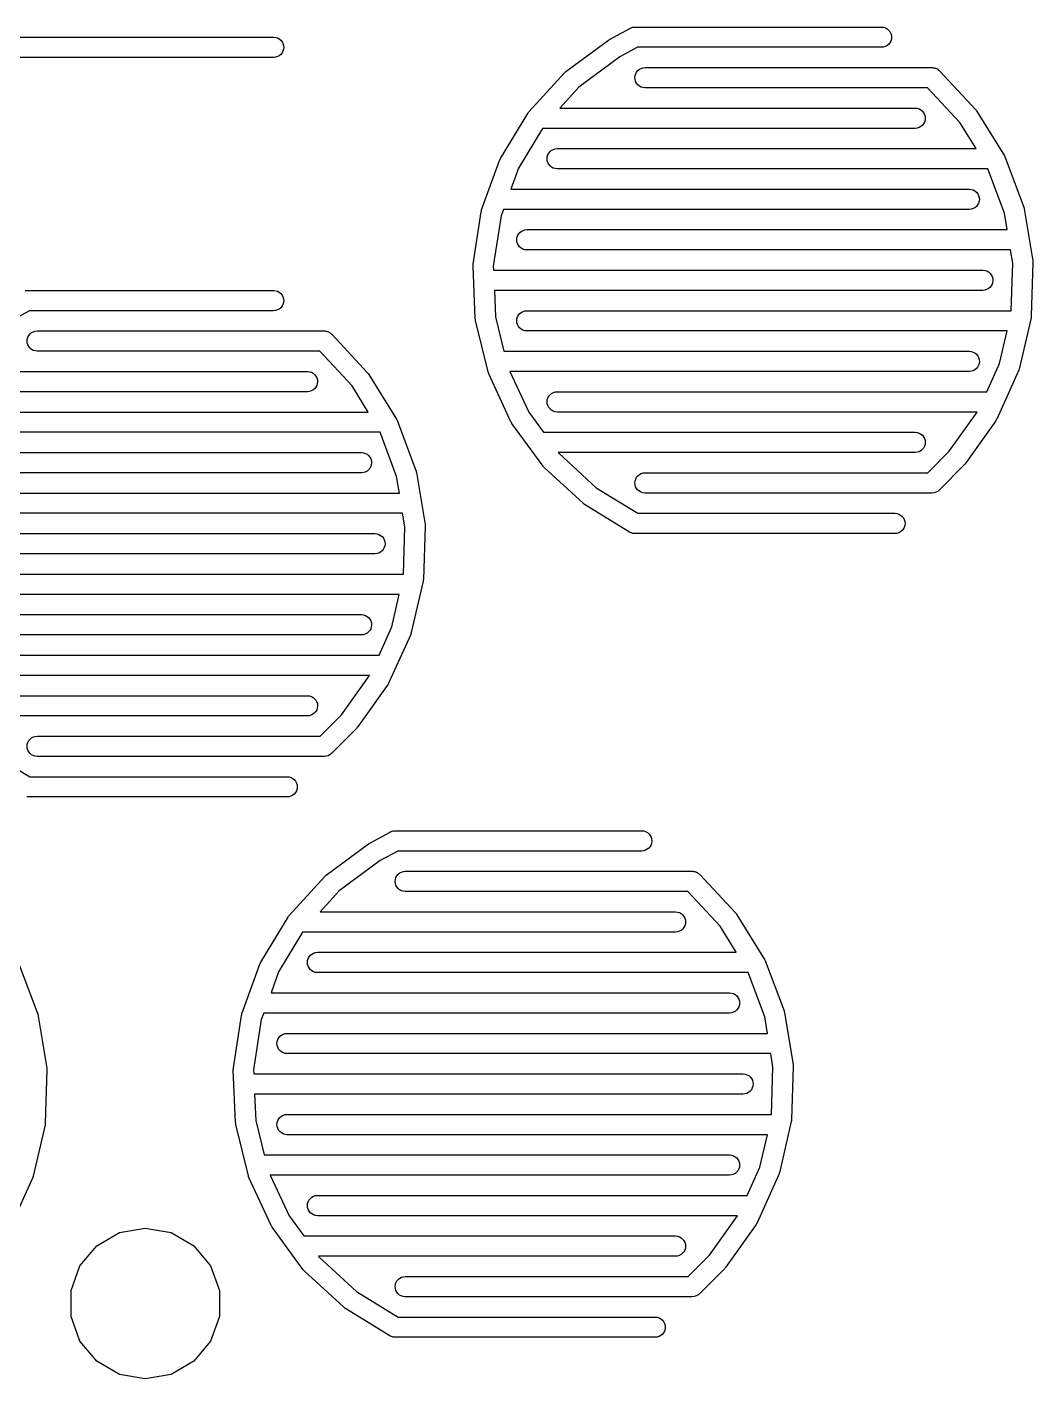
# Model space of a CAD drawing. Extents: x 49 to 129, y -309 to -40.
# Drawn here: x 94.24 to 124.03, y -309.06 to -269.03 of the extents above; entities that cross this region are included whole.
import ezdxf

# ---------------------------------------------------------------- set-up
doc = ezdxf.new("R2010")
doc.units = 0
doc.header["$MEASUREMENT"] = 0
doc.layers.add('BLACK', color=7, linetype='CONTINUOUS')

msp = doc.modelspace()

# ---------------------------------------------------------------- linework, layer by layer
at = {"layer": 'BLACK', "linetype": 'CONTINUOUS'}
for p, q in [((93.9247, -269.33), (101.54, -269.33)), ((101.54, -269.33), (101.544, -269.33)), ((101.544, -269.33), (101.602, -269.337)), ((101.602, -269.337), (101.658, -269.354)), ((101.658, -269.354), (101.709, -269.382)), ((101.709, -269.382), (101.754, -269.42)), ((101.754, -269.42), (101.791, -269.466)), ((110.197, -270.346), (111.453, -269.418)), ((111.453, -269.418), (111.457, -269.415)), ((111.457, -269.415), (111.473, -269.406)), ((111.473, -269.406), (111.489, -269.395)), ((111.489, -269.395), (112.091, -269.069)), ((112.091, -269.069), (112.095, -269.067)), ((112.095, -269.067), (112.11, -269.061)), ((112.11, -269.061), (112.126, -269.053)), ((112.126, -269.053), (112.146, -269.047)), ((112.146, -269.047), (112.149, -269.045)), ((112.149, -269.045), (112.152, -269.045)), ((112.152, -269.045), (112.182, -269.036)), ((112.182, -269.036), (112.24, -269.03)), ((112.24, -269.03), (119.54, -269.03)), ((119.54, -269.03), (119.544, -269.03)), ((119.544, -269.03), (119.602, -269.037)), ((119.602, -269.037), (119.658, -269.054)), ((119.658, -269.054), (119.709, -269.082)), ((119.709, -269.082), (119.754, -269.12)), ((119.754, -269.12), (119.791, -269.166)), ((119.791, -269.166), (119.818, -269.218)), ((119.834, -269.39), (119.817, -269.446)), ((119.818, -269.218), (119.835, -269.274)), ((119.84, -269.332), (119.834, -269.39)), ((119.835, -269.274), (119.84, -269.332)), ((101.789, -269.798), (101.751, -269.843)), ((101.817, -269.746), (101.789, -269.798)), ((101.791, -269.466), (101.818, -269.518)), ((101.834, -269.69), (101.817, -269.746)), ((101.818, -269.518), (101.835, -269.574)), ((101.84, -269.632), (101.834, -269.69)), ((101.835, -269.574), (101.84, -269.632)), ((112.315, -269.63), (111.793, -269.913)), ((119.54, -269.63), (112.315, -269.63)), ((119.598, -269.624), (119.54, -269.63)), ((119.654, -269.607), (119.598, -269.624)), ((119.706, -269.58), (119.654, -269.607)), ((119.751, -269.543), (119.706, -269.58)), ((119.789, -269.498), (119.751, -269.543)), ((119.817, -269.446), (119.789, -269.498)), ((101.54, -269.93), (93.84, -269.93)), ((101.598, -269.924), (101.54, -269.93)), ((101.654, -269.907), (101.598, -269.924)), ((101.706, -269.88), (101.654, -269.907)), ((101.751, -269.843), (101.706, -269.88)), ((111.793, -269.913), (110.577, -270.811)), ((109.102, -271.541), (110.154, -270.386)), ((110.154, -270.386), (110.156, -270.383)), ((110.154, -270.386), (110.154, -270.386)), ((110.154, -270.386), (110.154, -270.386)), ((110.156, -270.383), (110.177, -270.365)), ((110.177, -270.365), (110.197, -270.346)), ((112.24, -270.528), (112.246, -270.47)), ((112.245, -270.586), (112.24, -270.528)), ((112.262, -270.642), (112.245, -270.586)), ((112.246, -270.47), (112.263, -270.414)), ((112.263, -270.414), (112.291, -270.362)), ((112.291, -270.362), (112.329, -270.317)), ((112.329, -270.317), (112.374, -270.28)), ((112.374, -270.28), (112.426, -270.253)), ((112.426, -270.253), (112.482, -270.236)), ((112.482, -270.236), (112.54, -270.23)), ((112.54, -270.23), (121.04, -270.23)), ((121.04, -270.23), (121.044, -270.23)), ((121.044, -270.23), (121.048, -270.23)), ((121.048, -270.23), (121.052, -270.23)), ((121.052, -270.23), (121.077, -270.234)), ((121.077, -270.234), (121.102, -270.237)), ((121.102, -270.237), (121.106, -270.238)), ((121.106, -270.238), (121.11, -270.238)), ((121.11, -270.238), (121.134, -270.247)), ((121.134, -270.247), (121.158, -270.254)), ((121.158, -270.254), (121.162, -270.256)), ((121.162, -270.256), (121.165, -270.257)), ((121.165, -270.257), (121.187, -270.27)), ((121.187, -270.27), (121.209, -270.282)), ((121.209, -270.282), (121.212, -270.285)), ((121.212, -270.285), (121.216, -270.287)), ((121.216, -270.287), (121.235, -270.304)), ((121.235, -270.304), (121.254, -270.32)), ((121.254, -270.32), (121.257, -270.323)), ((121.257, -270.323), (121.26, -270.326)), ((121.26, -270.326), (122.324, -271.469)), ((110.577, -270.811), (110.014, -271.43)), ((112.289, -270.694), (112.262, -270.642)), ((112.326, -270.74), (112.289, -270.694)), ((112.371, -270.778), (112.326, -270.74)), ((112.422, -270.806), (112.371, -270.778)), ((112.478, -270.823), (112.422, -270.806)), ((112.536, -270.83), (112.478, -270.823)), ((112.54, -270.83), (112.536, -270.83)), ((120.909, -270.83), (112.54, -270.83)), ((121.865, -271.857), (120.909, -270.83)), ((110.014, -271.43), (120.54, -271.43)), ((120.54, -271.43), (120.544, -271.43)), ((120.544, -271.43), (120.602, -271.437)), ((108.259, -272.925), (109.067, -271.588)), ((109.067, -271.588), (109.069, -271.584)), ((109.069, -271.584), (109.085, -271.563)), ((109.085, -271.563), (109.102, -271.541)), ((120.602, -271.437), (120.658, -271.454)), ((120.658, -271.454), (120.709, -271.482)), ((120.709, -271.482), (120.754, -271.52)), ((120.754, -271.52), (120.791, -271.566)), ((120.791, -271.566), (120.818, -271.618)), ((120.834, -271.79), (120.817, -271.846)), ((120.818, -271.618), (120.835, -271.674)), ((120.84, -271.732), (120.834, -271.79)), ((120.835, -271.674), (120.84, -271.732)), ((122.324, -271.469), (122.324, -271.469)), ((122.324, -271.469), (122.324, -271.469)), ((122.324, -271.469), (122.327, -271.472)), ((122.327, -271.472), (122.343, -271.494)), ((122.343, -271.494), (122.36, -271.516)), ((122.36, -271.516), (123.182, -272.845)), ((109.5, -272.03), (108.788, -273.21)), ((120.54, -272.03), (109.5, -272.03)), ((120.598, -272.024), (120.54, -272.03)), ((120.654, -272.007), (120.598, -272.024)), ((120.706, -271.98), (120.654, -272.007)), ((120.751, -271.943), (120.706, -271.98)), ((120.789, -271.898), (120.751, -271.943)), ((120.817, -271.846), (120.789, -271.898)), ((122.343, -272.63), (121.865, -271.857)), ((109.882, -272.636), (109.94, -272.63)), ((109.94, -272.63), (122.343, -272.63)), ((107.701, -274.447), (108.234, -272.978)), ((108.234, -272.978), (108.235, -272.974)), ((108.235, -272.974), (108.247, -272.95)), ((108.247, -272.95), (108.259, -272.925)), ((109.64, -272.928), (109.646, -272.87)), ((109.645, -272.986), (109.64, -272.928)), ((109.662, -273.042), (109.645, -272.986)), ((109.646, -272.87), (109.663, -272.814)), ((109.663, -272.814), (109.691, -272.762)), ((109.691, -272.762), (109.729, -272.717)), ((109.729, -272.717), (109.774, -272.68)), ((109.774, -272.68), (109.826, -272.653)), ((109.826, -272.653), (109.882, -272.636)), ((123.182, -272.845), (123.182, -272.845)), ((123.182, -272.845), (123.182, -272.845)), ((123.182, -272.845), (123.184, -272.848)), ((123.184, -272.848), (123.195, -272.873)), ((123.195, -272.873), (123.207, -272.897)), ((123.207, -272.897), (123.756, -274.36)), ((108.788, -273.21), (108.563, -273.83)), ((109.689, -273.094), (109.662, -273.042)), ((109.726, -273.14), (109.689, -273.094)), ((109.771, -273.178), (109.726, -273.14)), ((109.822, -273.206), (109.771, -273.178)), ((109.878, -273.223), (109.822, -273.206)), ((109.936, -273.23), (109.878, -273.223)), ((109.94, -273.23), (109.936, -273.23)), ((122.691, -273.23), (109.94, -273.23)), ((123.184, -274.543), (122.691, -273.23)), ((108.563, -273.83), (122.14, -273.83)), ((122.14, -273.83), (122.144, -273.83)), ((122.144, -273.83), (122.202, -273.837)), ((122.202, -273.837), (122.258, -273.854)), ((122.258, -273.854), (122.309, -273.882)), ((122.309, -273.882), (122.354, -273.92)), ((122.354, -273.92), (122.391, -273.966)), ((122.391, -273.966), (122.418, -274.018)), ((122.434, -274.19), (122.417, -274.246)), ((122.418, -274.018), (122.435, -274.074)), ((122.44, -274.132), (122.434, -274.19)), ((122.435, -274.074), (122.44, -274.132)), ((107.45, -276.048), (107.687, -274.504)), ((107.687, -274.5), (107.695, -274.473)), ((107.687, -274.504), (107.687, -274.5)), ((107.687, -274.504), (107.687, -274.504)), ((107.687, -274.504), (107.687, -274.504)), ((107.695, -274.473), (107.701, -274.447)), ((108.275, -274.624), (108.047, -276.11)), ((108.346, -274.43), (108.275, -274.624)), ((122.14, -274.43), (108.346, -274.43)), ((122.198, -274.424), (122.14, -274.43)), ((122.254, -274.407), (122.198, -274.424)), ((122.306, -274.38), (122.254, -274.407)), ((122.351, -274.343), (122.306, -274.38)), ((122.389, -274.298), (122.351, -274.343)), ((122.417, -274.246), (122.389, -274.298)), ((123.264, -275.03), (123.184, -274.543)), ((123.756, -274.36), (123.756, -274.36)), ((123.756, -274.36), (123.756, -274.36)), ((123.756, -274.36), (123.757, -274.364)), ((123.757, -274.364), (123.764, -274.39)), ((123.764, -274.39), (123.771, -274.417)), ((123.771, -274.417), (124.025, -275.958)), ((108.982, -275.036), (109.04, -275.03)), ((109.04, -275.03), (123.264, -275.03)), ((108.74, -275.328), (108.746, -275.27)), ((108.745, -275.386), (108.74, -275.328)), ((108.762, -275.442), (108.745, -275.386)), ((108.746, -275.27), (108.763, -275.214)), ((108.763, -275.214), (108.791, -275.162)), ((108.791, -275.162), (108.829, -275.117)), ((108.829, -275.117), (108.874, -275.08)), ((108.874, -275.08), (108.926, -275.053)), ((108.926, -275.053), (108.982, -275.036)), ((108.789, -275.494), (108.762, -275.442)), ((108.826, -275.54), (108.789, -275.494)), ((108.871, -275.578), (108.826, -275.54)), ((108.922, -275.606), (108.871, -275.578)), ((108.978, -275.623), (108.922, -275.606)), ((109.036, -275.63), (108.978, -275.623)), ((109.04, -275.63), (109.036, -275.63)), ((123.362, -275.63), (109.04, -275.63)), ((123.428, -276.027), (123.362, -275.63)), ((107.446, -276.102), (107.448, -276.075)), ((107.447, -276.107), (107.446, -276.102)), ((107.514, -277.668), (107.447, -276.107)), ((107.448, -276.075), (107.45, -276.048)), ((108.047, -276.11), (108.052, -276.23)), ((108.052, -276.23), (122.54, -276.23)), ((122.54, -276.23), (122.544, -276.23)), ((122.544, -276.23), (122.602, -276.237)), ((123.382, -277.43), (123.428, -276.027)), ((124.028, -276.017), (123.978, -277.578)), ((124.025, -275.958), (124.025, -275.963)), ((124.025, -275.963), (124.027, -275.99)), ((124.027, -275.99), (124.028, -276.017)), ((122.602, -276.237), (122.658, -276.254)), ((122.658, -276.254), (122.709, -276.282)), ((122.709, -276.282), (122.754, -276.32)), ((122.754, -276.32), (122.791, -276.366)), ((122.791, -276.366), (122.818, -276.418)), ((122.834, -276.59), (122.817, -276.646)), ((122.818, -276.418), (122.835, -276.474)), ((122.84, -276.532), (122.834, -276.59)), ((122.835, -276.474), (122.84, -276.532)), ((94.1817, -276.836), (94.24, -276.83)), ((94.24, -276.83), (101.54, -276.83)), ((101.54, -276.83), (101.544, -276.83)), ((101.544, -276.83), (101.602, -276.837)), ((101.602, -276.837), (101.658, -276.854)), ((101.658, -276.854), (101.709, -276.882)), ((101.709, -276.882), (101.754, -276.92)), ((101.754, -276.92), (101.791, -276.966)), ((101.791, -276.966), (101.818, -277.018)), ((101.818, -277.018), (101.835, -277.074)), ((122.54, -276.83), (108.078, -276.83)), ((108.078, -276.83), (108.112, -277.612)), ((122.598, -276.824), (122.54, -276.83)), ((122.654, -276.807), (122.598, -276.824)), ((122.706, -276.78), (122.654, -276.807)), ((122.751, -276.743), (122.706, -276.78)), ((122.789, -276.698), (122.751, -276.743)), ((122.817, -276.646), (122.789, -276.698)), ((94.3153, -277.43), (93.7931, -277.713)), ((101.54, -277.43), (94.3153, -277.43)), ((101.598, -277.424), (101.54, -277.43)), ((101.654, -277.407), (101.598, -277.424)), ((101.706, -277.38), (101.654, -277.407)), ((101.751, -277.343), (101.706, -277.38)), ((101.789, -277.298), (101.751, -277.343)), ((101.817, -277.246), (101.789, -277.298)), ((101.834, -277.19), (101.817, -277.246)), ((101.84, -277.132), (101.834, -277.19)), ((101.835, -277.074), (101.84, -277.132)), ((108.982, -277.436), (109.04, -277.43)), ((109.04, -277.43), (123.382, -277.43)), ((107.518, -277.694), (107.514, -277.668)), ((107.521, -277.721), (107.518, -277.694)), ((107.522, -277.725), (107.521, -277.721)), ((107.892, -279.244), (107.522, -277.725)), ((108.112, -277.612), (108.36, -278.63)), ((108.74, -277.728), (108.746, -277.67)), ((108.745, -277.786), (108.74, -277.728)), ((108.762, -277.842), (108.745, -277.786)), ((108.746, -277.67), (108.763, -277.614)), ((108.763, -277.614), (108.791, -277.562)), ((108.791, -277.562), (108.829, -277.517)), ((108.829, -277.517), (108.874, -277.48)), ((108.874, -277.48), (108.926, -277.453)), ((108.926, -277.453), (108.982, -277.436)), ((123.97, -277.637), (123.617, -279.159)), ((123.974, -277.61), (123.97, -277.637)), ((123.978, -277.583), (123.974, -277.61)), ((123.978, -277.578), (123.978, -277.583)), ((94.2461, -278.27), (94.2634, -278.214)), ((94.2634, -278.214), (94.2913, -278.162)), ((94.2913, -278.162), (94.3286, -278.117)), ((94.3286, -278.117), (94.374, -278.08)), ((94.374, -278.08), (94.4257, -278.053)), ((94.4257, -278.053), (94.4817, -278.036)), ((94.4817, -278.036), (94.54, -278.03)), ((94.54, -278.03), (103.04, -278.03)), ((103.04, -278.03), (103.044, -278.03)), ((103.044, -278.03), (103.048, -278.03)), ((103.048, -278.03), (103.052, -278.03)), ((103.052, -278.03), (103.077, -278.034)), ((103.077, -278.034), (103.102, -278.037)), ((103.102, -278.037), (103.106, -278.038)), ((103.106, -278.038), (103.11, -278.038)), ((103.11, -278.038), (103.134, -278.047)), ((103.134, -278.047), (103.158, -278.054)), ((103.158, -278.054), (103.162, -278.056)), ((103.162, -278.056), (103.165, -278.057)), ((103.165, -278.057), (103.187, -278.07)), ((103.187, -278.07), (103.209, -278.082)), ((103.209, -278.082), (103.212, -278.085)), ((103.212, -278.085), (103.216, -278.087)), ((103.216, -278.087), (103.235, -278.104)), ((103.235, -278.104), (103.254, -278.12)), ((103.254, -278.12), (103.257, -278.123)), ((103.257, -278.123), (103.26, -278.126)), ((103.26, -278.126), (104.324, -279.269)), ((108.789, -277.894), (108.762, -277.842)), ((108.826, -277.94), (108.789, -277.894)), ((108.871, -277.978), (108.826, -277.94)), ((108.922, -278.006), (108.871, -277.978)), ((108.978, -278.023), (108.922, -278.006)), ((109.036, -278.03), (108.978, -278.023)), ((109.04, -278.03), (109.036, -278.03)), ((123.263, -278.03), (109.04, -278.03)), ((123.039, -278.994), (123.263, -278.03)), ((94.24, -278.328), (94.2461, -278.27)), ((94.2453, -278.386), (94.24, -278.328)), ((94.2618, -278.442), (94.2453, -278.386)), ((94.289, -278.494), (94.2618, -278.442)), ((94.3257, -278.54), (94.289, -278.494)), ((94.3705, -278.578), (94.3257, -278.54)), ((94.4218, -278.606), (94.3705, -278.578)), ((94.4776, -278.623), (94.4218, -278.606)), ((94.5358, -278.63), (94.4776, -278.623)), ((94.54, -278.63), (94.5358, -278.63)), ((102.909, -278.63), (94.54, -278.63)), ((103.865, -279.657), (102.909, -278.63)), ((108.36, -278.63), (122.14, -278.63)), ((122.14, -278.63), (122.144, -278.63)), ((122.144, -278.63), (122.202, -278.637)), ((122.202, -278.637), (122.258, -278.654)), ((122.258, -278.654), (122.309, -278.682)), ((122.309, -278.682), (122.354, -278.72)), ((122.354, -278.72), (122.391, -278.766)), ((122.391, -278.766), (122.418, -278.818)), ((122.434, -278.99), (122.417, -279.046)), ((122.418, -278.818), (122.435, -278.874)), ((122.44, -278.932), (122.434, -278.99)), ((122.435, -278.874), (122.44, -278.932)), ((122.663, -279.83), (123.039, -278.994)), ((92.0141, -279.23), (102.54, -279.23)), ((102.54, -279.23), (102.544, -279.23)), ((102.544, -279.23), (102.602, -279.237)), ((102.602, -279.237), (102.658, -279.254)), ((102.658, -279.254), (102.709, -279.282)), ((102.709, -279.282), (102.754, -279.32)), ((102.754, -279.32), (102.791, -279.366)), ((102.791, -279.366), (102.818, -279.418)), ((102.818, -279.418), (102.835, -279.474)), ((104.324, -279.269), (104.324, -279.269)), ((104.324, -279.269), (104.324, -279.269)), ((104.324, -279.269), (104.327, -279.272)), ((104.327, -279.272), (104.343, -279.294)), ((104.343, -279.294), (104.36, -279.316)), ((104.36, -279.316), (105.182, -280.645)), ((107.901, -279.269), (107.892, -279.244)), ((107.909, -279.295), (107.901, -279.269)), ((107.911, -279.299), (107.909, -279.295)), ((108.568, -280.716), (107.911, -279.299)), ((107.911, -279.299), (107.911, -279.299)), ((107.911, -279.299), (107.911, -279.299)), ((122.14, -279.23), (108.54, -279.23)), ((108.54, -279.23), (109.1, -280.437)), ((122.198, -279.224), (122.14, -279.23)), ((122.254, -279.207), (122.198, -279.224)), ((122.306, -279.18), (122.254, -279.207)), ((122.351, -279.143), (122.306, -279.18)), ((122.389, -279.098), (122.351, -279.143)), ((122.417, -279.046), (122.389, -279.098)), ((123.599, -279.214), (122.957, -280.639)), ((123.607, -279.188), (123.599, -279.214)), ((123.616, -279.163), (123.607, -279.188)), ((123.617, -279.159), (123.616, -279.163)), ((102.54, -279.83), (91.5004, -279.83)), ((102.598, -279.824), (102.54, -279.83)), ((102.654, -279.807), (102.598, -279.824)), ((102.706, -279.78), (102.654, -279.807)), ((102.751, -279.743), (102.706, -279.78)), ((102.789, -279.698), (102.751, -279.743)), ((102.817, -279.646), (102.789, -279.698)), ((102.834, -279.59), (102.817, -279.646)), ((102.84, -279.532), (102.834, -279.59)), ((102.835, -279.474), (102.84, -279.532)), ((104.343, -280.43), (103.865, -279.657)), ((109.826, -279.853), (109.882, -279.836)), ((109.882, -279.836), (109.94, -279.83)), ((109.94, -279.83), (122.663, -279.83)), ((109.64, -280.128), (109.646, -280.07)), ((109.645, -280.186), (109.64, -280.128)), ((109.662, -280.242), (109.645, -280.186)), ((109.646, -280.07), (109.663, -280.014)), ((109.663, -280.014), (109.691, -279.962)), ((109.691, -279.962), (109.729, -279.917)), ((109.729, -279.917), (109.774, -279.88)), ((109.774, -279.88), (109.826, -279.853)), ((91.94, -280.43), (104.343, -280.43)), ((109.1, -280.437), (109.532, -281.03)), ((109.689, -280.294), (109.662, -280.242)), ((109.726, -280.34), (109.689, -280.294)), ((109.771, -280.378), (109.726, -280.34)), ((109.822, -280.406), (109.771, -280.378)), ((109.878, -280.423), (109.822, -280.406)), ((109.936, -280.43), (109.878, -280.423)), ((109.94, -280.43), (109.936, -280.43)), ((122.376, -280.43), (109.94, -280.43)), ((121.547, -281.594), (122.376, -280.43)), ((104.691, -281.03), (91.94, -281.03)), ((105.184, -282.343), (104.691, -281.03)), ((105.182, -280.645), (105.182, -280.645)), ((105.182, -280.645), (105.182, -280.645)), ((105.182, -280.645), (105.184, -280.648)), ((105.184, -280.648), (105.195, -280.673)), ((105.195, -280.673), (105.207, -280.697)), ((105.207, -280.697), (105.756, -282.16)), ((108.582, -280.74), (108.568, -280.716)), ((108.595, -280.763), (108.582, -280.74)), ((108.598, -280.767), (108.595, -280.763)), ((109.518, -282.03), (108.598, -280.767)), ((108.598, -280.767), (108.598, -280.767)), ((108.598, -280.767), (108.598, -280.767)), ((109.532, -281.03), (120.54, -281.03)), ((120.54, -281.03), (120.544, -281.03)), ((120.544, -281.03), (120.602, -281.037)), ((120.602, -281.037), (120.658, -281.054)), ((122.928, -280.689), (122.021, -281.962)), ((122.941, -280.666), (122.928, -280.689)), ((122.955, -280.642), (122.941, -280.666)), ((122.957, -280.639), (122.955, -280.642)), ((122.957, -280.639), (122.957, -280.639)), ((122.957, -280.639), (122.957, -280.639)), ((120.658, -281.054), (120.709, -281.082)), ((120.709, -281.082), (120.754, -281.12)), ((120.754, -281.12), (120.791, -281.166)), ((120.791, -281.166), (120.818, -281.218)), ((120.834, -281.39), (120.817, -281.446)), ((120.818, -281.218), (120.835, -281.274)), ((120.84, -281.332), (120.834, -281.39)), ((120.835, -281.274), (120.84, -281.332)), ((90.5631, -281.63), (104.14, -281.63)), ((104.14, -281.63), (104.144, -281.63)), ((104.144, -281.63), (104.202, -281.637)), ((104.202, -281.637), (104.258, -281.654)), ((104.258, -281.654), (104.309, -281.682)), ((104.309, -281.682), (104.354, -281.72)), ((104.354, -281.72), (104.391, -281.766)), ((104.391, -281.766), (104.418, -281.818)), ((104.418, -281.818), (104.435, -281.874)), ((120.54, -281.63), (109.969, -281.63)), ((109.969, -281.63), (109.986, -281.653)), ((109.986, -281.653), (111.09, -282.673)), ((120.598, -281.624), (120.54, -281.63)), ((120.654, -281.607), (120.598, -281.624)), ((120.706, -281.58), (120.654, -281.607)), ((120.751, -281.543), (120.706, -281.58)), ((120.789, -281.498), (120.751, -281.543)), ((120.817, -281.446), (120.789, -281.498)), ((120.916, -282.23), (121.547, -281.594)), ((104.14, -282.23), (90.3456, -282.23)), ((104.198, -282.224), (104.14, -282.23)), ((104.254, -282.207), (104.198, -282.224)), ((104.306, -282.18), (104.254, -282.207)), ((104.351, -282.143), (104.306, -282.18)), ((104.389, -282.098), (104.351, -282.143)), ((104.417, -282.046), (104.389, -282.098)), ((104.434, -281.99), (104.417, -282.046)), ((104.44, -281.932), (104.434, -281.99)), ((104.435, -281.874), (104.44, -281.932)), ((105.756, -282.16), (105.756, -282.16)), ((105.756, -282.16), (105.756, -282.16)), ((105.756, -282.16), (105.757, -282.164)), ((105.757, -282.164), (105.764, -282.19)), ((105.764, -282.19), (105.771, -282.217)), ((105.771, -282.217), (106.025, -283.758)), ((109.536, -282.05), (109.518, -282.03)), ((109.554, -282.071), (109.536, -282.05)), ((109.557, -282.073), (109.554, -282.071)), ((110.705, -283.133), (109.557, -282.073)), ((109.557, -282.073), (109.557, -282.073)), ((109.557, -282.073), (109.557, -282.073)), ((112.426, -282.253), (112.482, -282.236)), ((112.482, -282.236), (112.54, -282.23)), ((112.54, -282.23), (120.916, -282.23)), ((121.99, -281.999), (121.262, -282.733)), ((122.004, -281.982), (121.99, -281.999)), ((122.019, -281.965), (122.004, -281.982)), ((122.021, -281.962), (122.019, -281.965)), ((105.264, -282.83), (105.184, -282.343)), ((112.24, -282.528), (112.246, -282.47)), ((112.245, -282.586), (112.24, -282.528)), ((112.262, -282.642), (112.245, -282.586)), ((112.246, -282.47), (112.263, -282.414)), ((112.263, -282.414), (112.291, -282.362)), ((112.291, -282.362), (112.329, -282.317)), ((112.329, -282.317), (112.374, -282.28)), ((112.374, -282.28), (112.426, -282.253)), ((91.04, -282.83), (105.264, -282.83)), ((111.09, -282.673), (112.325, -283.43)), ((112.289, -282.694), (112.262, -282.642)), ((112.326, -282.74), (112.289, -282.694)), ((112.371, -282.778), (112.326, -282.74)), ((112.422, -282.806), (112.371, -282.778)), ((112.478, -282.823), (112.422, -282.806)), ((112.536, -282.83), (112.478, -282.823)), ((112.54, -282.83), (112.536, -282.83)), ((121.04, -282.83), (112.54, -282.83)), ((121.098, -282.824), (121.04, -282.83)), ((121.154, -282.807), (121.098, -282.824)), ((121.206, -282.78), (121.154, -282.807)), ((121.251, -282.743), (121.206, -282.78)), ((121.253, -282.741), (121.251, -282.743)), ((121.259, -282.736), (121.253, -282.741)), ((121.262, -282.733), (121.259, -282.736)), ((105.362, -283.43), (91.04, -283.43)), ((105.428, -283.827), (105.362, -283.43)), ((110.726, -283.15), (110.705, -283.133)), ((110.748, -283.167), (110.726, -283.15)), ((110.751, -283.169), (110.748, -283.167)), ((112.083, -283.986), (110.751, -283.169)), ((110.751, -283.169), (110.751, -283.169)), ((110.751, -283.169), (110.751, -283.169)), ((112.325, -283.43), (119.94, -283.43)), ((119.94, -283.43), (119.944, -283.43)), ((119.944, -283.43), (120.002, -283.437)), ((120.002, -283.437), (120.058, -283.454)), ((105.382, -285.23), (105.428, -283.827)), ((106.028, -283.817), (105.978, -285.378)), ((106.025, -283.758), (106.025, -283.763)), ((106.025, -283.763), (106.027, -283.79)), ((106.027, -283.79), (106.028, -283.817)), ((120.058, -283.454), (120.109, -283.482)), ((120.109, -283.482), (120.154, -283.52)), ((120.154, -283.52), (120.191, -283.566)), ((120.191, -283.566), (120.218, -283.618)), ((120.234, -283.79), (120.217, -283.846)), ((120.218, -283.618), (120.235, -283.674)), ((120.24, -283.732), (120.234, -283.79)), ((120.235, -283.674), (120.24, -283.732)), ((90.0525, -284.03), (104.54, -284.03)), ((104.54, -284.03), (104.544, -284.03)), ((104.544, -284.03), (104.602, -284.037)), ((104.602, -284.037), (104.658, -284.054)), ((104.658, -284.054), (104.709, -284.082)), ((104.709, -284.082), (104.754, -284.12)), ((104.754, -284.12), (104.791, -284.166)), ((104.791, -284.166), (104.818, -284.218)), ((104.818, -284.218), (104.835, -284.274)), ((112.103, -283.995), (112.083, -283.986)), ((112.122, -284.006), (112.103, -283.995)), ((112.129, -284.008), (112.122, -284.006)), ((112.136, -284.011), (112.129, -284.008)), ((112.157, -284.017), (112.136, -284.011)), ((112.178, -284.023), (112.157, -284.017)), ((112.185, -284.024), (112.178, -284.023)), ((112.192, -284.026), (112.185, -284.024)), ((112.214, -284.028), (112.192, -284.026)), ((112.236, -284.03), (112.214, -284.028)), ((112.24, -284.03), (112.236, -284.03)), ((119.94, -284.03), (112.24, -284.03)), ((119.998, -284.024), (119.94, -284.03)), ((120.054, -284.007), (119.998, -284.024)), ((120.106, -283.98), (120.054, -284.007)), ((120.151, -283.943), (120.106, -283.98)), ((120.189, -283.898), (120.151, -283.943)), ((120.217, -283.846), (120.189, -283.898)), ((104.54, -284.63), (90.0784, -284.63)), ((104.598, -284.624), (104.54, -284.63)), ((104.654, -284.607), (104.598, -284.624)), ((104.706, -284.58), (104.654, -284.607)), ((104.751, -284.543), (104.706, -284.58)), ((104.789, -284.498), (104.751, -284.543)), ((104.817, -284.446), (104.789, -284.498)), ((104.834, -284.39), (104.817, -284.446)), ((104.84, -284.332), (104.834, -284.39)), ((104.835, -284.274), (104.84, -284.332)), ((91.04, -285.23), (105.382, -285.23)), ((105.97, -285.437), (105.617, -286.959)), ((105.974, -285.41), (105.97, -285.437)), ((105.978, -285.383), (105.974, -285.41)), ((105.978, -285.378), (105.978, -285.383)), ((105.263, -285.83), (91.04, -285.83)), ((105.039, -286.794), (105.263, -285.83)), ((90.3598, -286.43), (104.14, -286.43)), ((104.14, -286.43), (104.144, -286.43)), ((104.144, -286.43), (104.202, -286.437)), ((104.202, -286.437), (104.258, -286.454)), ((104.258, -286.454), (104.309, -286.482)), ((104.309, -286.482), (104.354, -286.52)), ((104.354, -286.52), (104.391, -286.566)), ((104.391, -286.566), (104.418, -286.618)), ((104.418, -286.618), (104.435, -286.674)), ((104.14, -287.03), (90.5404, -287.03)), ((104.198, -287.024), (104.14, -287.03)), ((104.254, -287.007), (104.198, -287.024)), ((104.306, -286.98), (104.254, -287.007)), ((104.351, -286.943), (104.306, -286.98)), ((104.389, -286.898), (104.351, -286.943)), ((104.417, -286.846), (104.389, -286.898)), ((104.434, -286.79), (104.417, -286.846)), ((104.44, -286.732), (104.434, -286.79)), ((104.435, -286.674), (104.44, -286.732)), ((104.663, -287.63), (105.039, -286.794)), ((105.599, -287.014), (104.957, -288.439)), ((105.607, -286.988), (105.599, -287.014)), ((105.616, -286.963), (105.607, -286.988)), ((105.617, -286.959), (105.616, -286.963)), ((91.94, -287.63), (104.663, -287.63)), ((104.376, -288.23), (91.94, -288.23)), ((103.547, -289.394), (104.376, -288.23)), ((104.928, -288.489), (104.021, -289.762)), ((104.941, -288.466), (104.928, -288.489)), ((104.955, -288.442), (104.941, -288.466)), ((104.957, -288.439), (104.955, -288.442)), ((104.957, -288.439), (104.957, -288.439)), ((104.957, -288.439), (104.957, -288.439)), ((91.532, -288.83), (102.54, -288.83)), ((102.54, -288.83), (102.544, -288.83)), ((102.544, -288.83), (102.602, -288.837)), ((102.602, -288.837), (102.658, -288.854)), ((102.658, -288.854), (102.709, -288.882)), ((102.709, -288.882), (102.754, -288.92)), ((102.754, -288.92), (102.791, -288.966)), ((102.791, -288.966), (102.818, -289.018)), ((102.818, -289.018), (102.835, -289.074)), ((102.54, -289.43), (91.9691, -289.43)), ((102.598, -289.424), (102.54, -289.43)), ((102.654, -289.407), (102.598, -289.424)), ((102.706, -289.38), (102.654, -289.407)), ((102.751, -289.343), (102.706, -289.38)), ((102.789, -289.298), (102.751, -289.343)), ((102.817, -289.246), (102.789, -289.298)), ((102.834, -289.19), (102.817, -289.246)), ((102.84, -289.132), (102.834, -289.19)), ((102.835, -289.074), (102.84, -289.132)), ((102.916, -290.03), (103.547, -289.394)), ((103.99, -289.799), (103.262, -290.533)), ((104.004, -289.782), (103.99, -289.799)), ((104.019, -289.765), (104.004, -289.782)), ((104.021, -289.762), (104.019, -289.765)), ((94.2461, -290.27), (94.2634, -290.214)), ((94.2634, -290.214), (94.2913, -290.162)), ((94.2913, -290.162), (94.3286, -290.117)), ((94.3286, -290.117), (94.374, -290.08)), ((94.374, -290.08), (94.4257, -290.053)), ((94.4257, -290.053), (94.4817, -290.036)), ((94.4817, -290.036), (94.54, -290.03)), ((94.54, -290.03), (102.916, -290.03)), ((93.0901, -290.473), (94.3247, -291.23)), ((94.24, -290.328), (94.2461, -290.27)), ((94.2453, -290.386), (94.24, -290.328)), ((94.2618, -290.442), (94.2453, -290.386)), ((94.289, -290.494), (94.2618, -290.442)), ((94.3257, -290.54), (94.289, -290.494)), ((94.3705, -290.578), (94.3257, -290.54)), ((94.4218, -290.606), (94.3705, -290.578)), ((94.4776, -290.623), (94.4218, -290.606)), ((94.5358, -290.63), (94.4776, -290.623)), ((94.54, -290.63), (94.5358, -290.63)), ((103.04, -290.63), (94.54, -290.63)), ((103.098, -290.624), (103.04, -290.63)), ((103.154, -290.607), (103.098, -290.624)), ((103.206, -290.58), (103.154, -290.607)), ((103.251, -290.543), (103.206, -290.58)), ((103.253, -290.541), (103.251, -290.543)), ((103.259, -290.536), (103.253, -290.541)), ((103.262, -290.533), (103.259, -290.536)), ((94.3247, -291.23), (101.94, -291.23)), ((101.94, -291.23), (101.944, -291.23)), ((101.944, -291.23), (102.002, -291.237)), ((102.002, -291.237), (102.058, -291.254)), ((102.058, -291.254), (102.109, -291.282)), ((102.109, -291.282), (102.154, -291.32)), ((102.154, -291.32), (102.191, -291.366)), ((102.191, -291.366), (102.218, -291.418)), ((102.218, -291.418), (102.235, -291.474)), ((94.24, -291.83), (94.2358, -291.83)), ((101.94, -291.83), (94.24, -291.83)), ((101.998, -291.824), (101.94, -291.83)), ((102.054, -291.807), (101.998, -291.824)), ((102.106, -291.78), (102.054, -291.807)), ((102.151, -291.743), (102.106, -291.78)), ((102.189, -291.698), (102.151, -291.743)), ((102.217, -291.646), (102.189, -291.698)), ((102.234, -291.59), (102.217, -291.646)), ((102.24, -291.532), (102.234, -291.59)), ((102.235, -291.474), (102.24, -291.532)), ((104.389, -293.195), (104.991, -292.869)), ((104.991, -292.869), (104.995, -292.867)), ((104.995, -292.867), (105.01, -292.861)), ((105.01, -292.861), (105.026, -292.853)), ((105.026, -292.853), (105.046, -292.847)), ((105.046, -292.847), (105.049, -292.845)), ((105.049, -292.845), (105.052, -292.845)), ((105.052, -292.845), (105.082, -292.836)), ((105.082, -292.836), (105.14, -292.83)), ((105.14, -292.83), (112.44, -292.83)), ((112.44, -292.83), (112.444, -292.83)), ((112.444, -292.83), (112.502, -292.837)), ((112.502, -292.837), (112.558, -292.854)), ((112.558, -292.854), (112.609, -292.882)), ((112.609, -292.882), (112.654, -292.92)), ((112.654, -292.92), (112.691, -292.966)), ((112.691, -292.966), (112.718, -293.018)), ((112.718, -293.018), (112.735, -293.074)), ((103.097, -294.146), (104.353, -293.218)), ((104.353, -293.218), (104.357, -293.215)), ((104.357, -293.215), (104.373, -293.206)), ((104.373, -293.206), (104.389, -293.195)), ((105.215, -293.43), (104.693, -293.713)), ((112.44, -293.43), (105.215, -293.43)), ((112.498, -293.424), (112.44, -293.43)), ((112.554, -293.407), (112.498, -293.424)), ((112.606, -293.38), (112.554, -293.407)), ((112.651, -293.343), (112.606, -293.38)), ((112.689, -293.298), (112.651, -293.343)), ((112.717, -293.246), (112.689, -293.298)), ((112.734, -293.19), (112.717, -293.246)), ((112.74, -293.132), (112.734, -293.19)), ((112.735, -293.074), (112.74, -293.132)), ((104.693, -293.713), (103.477, -294.611)), ((102.002, -295.341), (103.054, -294.186)), ((103.054, -294.186), (103.056, -294.183)), ((103.054, -294.186), (103.054, -294.186)), ((103.054, -294.186), (103.054, -294.186)), ((103.056, -294.183), (103.077, -294.165)), ((103.077, -294.165), (103.097, -294.146)), ((105.146, -294.27), (105.163, -294.214)), ((105.163, -294.214), (105.191, -294.162)), ((105.191, -294.162), (105.229, -294.117)), ((105.229, -294.117), (105.274, -294.08)), ((105.274, -294.08), (105.326, -294.053)), ((105.326, -294.053), (105.382, -294.036)), ((105.382, -294.036), (105.44, -294.03)), ((105.44, -294.03), (113.94, -294.03)), ((113.94, -294.03), (113.944, -294.03)), ((113.944, -294.03), (113.948, -294.03)), ((113.948, -294.03), (113.952, -294.03)), ((113.952, -294.03), (113.977, -294.034)), ((113.977, -294.034), (114.002, -294.037)), ((114.002, -294.037), (114.006, -294.038)), ((114.006, -294.038), (114.01, -294.038)), ((114.01, -294.038), (114.034, -294.047)), ((114.034, -294.047), (114.058, -294.054)), ((114.058, -294.054), (114.062, -294.056)), ((114.062, -294.056), (114.065, -294.057)), ((114.065, -294.057), (114.087, -294.07)), ((114.087, -294.07), (114.109, -294.082)), ((114.109, -294.082), (114.112, -294.085)), ((114.112, -294.085), (114.116, -294.087)), ((114.116, -294.087), (114.135, -294.104)), ((114.135, -294.104), (114.154, -294.12)), ((114.154, -294.12), (114.157, -294.123)), ((114.157, -294.123), (114.16, -294.126)), ((114.16, -294.126), (115.224, -295.269)), ((103.477, -294.611), (102.914, -295.23)), ((105.14, -294.328), (105.146, -294.27)), ((105.145, -294.386), (105.14, -294.328)), ((105.162, -294.442), (105.145, -294.386)), ((105.189, -294.494), (105.162, -294.442)), ((105.226, -294.54), (105.189, -294.494)), ((105.271, -294.578), (105.226, -294.54)), ((105.322, -294.606), (105.271, -294.578)), ((105.378, -294.623), (105.322, -294.606)), ((105.436, -294.63), (105.378, -294.623)), ((105.44, -294.63), (105.436, -294.63)), ((113.809, -294.63), (105.44, -294.63)), ((114.765, -295.657), (113.809, -294.63)), ((101.159, -296.725), (101.967, -295.388)), ((101.967, -295.388), (101.969, -295.384)), ((101.969, -295.384), (101.985, -295.363)), ((101.985, -295.363), (102.002, -295.341)), ((102.914, -295.23), (113.44, -295.23)), ((113.44, -295.23), (113.444, -295.23)), ((113.444, -295.23), (113.502, -295.237)), ((113.502, -295.237), (113.558, -295.254)), ((113.558, -295.254), (113.609, -295.282)), ((113.609, -295.282), (113.654, -295.32)), ((113.654, -295.32), (113.691, -295.366)), ((113.691, -295.366), (113.718, -295.418)), ((113.718, -295.418), (113.735, -295.474)), ((115.224, -295.269), (115.224, -295.269)), ((115.224, -295.269), (115.224, -295.269)), ((115.224, -295.269), (115.227, -295.272)), ((115.227, -295.272), (115.243, -295.294)), ((115.243, -295.294), (115.26, -295.316)), ((115.26, -295.316), (116.082, -296.645)), ((102.4, -295.83), (101.688, -297.01)), ((113.44, -295.83), (102.4, -295.83)), ((113.498, -295.824), (113.44, -295.83)), ((113.554, -295.807), (113.498, -295.824)), ((113.606, -295.78), (113.554, -295.807)), ((113.651, -295.743), (113.606, -295.78)), ((113.689, -295.698), (113.651, -295.743)), ((113.717, -295.646), (113.689, -295.698)), ((113.734, -295.59), (113.717, -295.646)), ((113.74, -295.532), (113.734, -295.59)), ((113.735, -295.474), (113.74, -295.532)), ((115.243, -296.43), (114.765, -295.657)), ((102.546, -296.67), (102.563, -296.614)), ((102.563, -296.614), (102.591, -296.562)), ((102.591, -296.562), (102.629, -296.517)), ((102.629, -296.517), (102.674, -296.48)), ((102.674, -296.48), (102.726, -296.453)), ((102.726, -296.453), (102.782, -296.436)), ((102.782, -296.436), (102.84, -296.43)), ((102.84, -296.43), (115.243, -296.43)), ((116.082, -296.645), (116.082, -296.645)), ((116.082, -296.645), (116.082, -296.645)), ((116.082, -296.645), (116.084, -296.648)), ((116.084, -296.648), (116.095, -296.673)), ((94.0074, -296.797), (94.5557, -298.26)), ((100.601, -298.247), (101.134, -296.778)), ((101.134, -296.778), (101.135, -296.774)), ((101.135, -296.774), (101.147, -296.75)), ((101.147, -296.75), (101.159, -296.725)), ((101.688, -297.01), (101.463, -297.63)), ((102.54, -296.728), (102.546, -296.67)), ((102.545, -296.786), (102.54, -296.728)), ((102.562, -296.842), (102.545, -296.786)), ((102.589, -296.894), (102.562, -296.842)), ((102.626, -296.94), (102.589, -296.894)), ((102.671, -296.978), (102.626, -296.94)), ((102.722, -297.006), (102.671, -296.978)), ((102.778, -297.023), (102.722, -297.006)), ((102.836, -297.03), (102.778, -297.023)), ((102.84, -297.03), (102.836, -297.03)), ((115.591, -297.03), (102.84, -297.03)), ((116.084, -298.343), (115.591, -297.03)), ((116.095, -296.673), (116.107, -296.697)), ((116.107, -296.697), (116.656, -298.16)), ((101.463, -297.63), (115.04, -297.63)), ((115.04, -297.63), (115.044, -297.63)), ((115.044, -297.63), (115.102, -297.637)), ((115.102, -297.637), (115.158, -297.654)), ((115.158, -297.654), (115.209, -297.682)), ((115.209, -297.682), (115.254, -297.72)), ((115.254, -297.72), (115.291, -297.766)), ((115.291, -297.766), (115.318, -297.818)), ((115.318, -297.818), (115.335, -297.874)), ((100.595, -298.273), (100.601, -298.247)), ((101.246, -298.23), (101.175, -298.424)), ((115.04, -298.23), (101.246, -298.23)), ((115.098, -298.224), (115.04, -298.23)), ((115.154, -298.207), (115.098, -298.224)), ((115.206, -298.18), (115.154, -298.207)), ((115.251, -298.143), (115.206, -298.18)), ((115.289, -298.098), (115.251, -298.143)), ((115.317, -298.046), (115.289, -298.098)), ((115.334, -297.99), (115.317, -298.046)), ((115.34, -297.932), (115.334, -297.99)), ((115.335, -297.874), (115.34, -297.932)), ((116.656, -298.16), (116.656, -298.16)), ((116.656, -298.16), (116.656, -298.16)), ((116.656, -298.16), (116.657, -298.164)), ((116.657, -298.164), (116.664, -298.19)), ((116.664, -298.19), (116.671, -298.217)), ((116.671, -298.217), (116.925, -299.758)), ((94.5557, -298.26), (94.5558, -298.26)), ((94.5558, -298.26), (94.5558, -298.26)), ((94.5558, -298.26), (94.5572, -298.264)), ((94.5572, -298.264), (94.5638, -298.29)), ((94.5638, -298.29), (94.5709, -298.317)), ((94.5709, -298.317), (94.8245, -299.858)), ((100.35, -299.848), (100.587, -298.304)), ((100.587, -298.3), (100.595, -298.273)), ((100.587, -298.304), (100.587, -298.3)), ((100.587, -298.304), (100.587, -298.304)), ((100.587, -298.304), (100.587, -298.304)), ((101.175, -298.424), (100.947, -299.91)), ((116.164, -298.83), (116.084, -298.343)), ((101.646, -299.07), (101.663, -299.014)), ((101.663, -299.014), (101.691, -298.962)), ((101.691, -298.962), (101.729, -298.917)), ((101.729, -298.917), (101.774, -298.88)), ((101.774, -298.88), (101.826, -298.853)), ((101.826, -298.853), (101.882, -298.836)), ((101.882, -298.836), (101.94, -298.83)), ((101.94, -298.83), (116.164, -298.83)), ((101.64, -299.128), (101.646, -299.07)), ((101.645, -299.186), (101.64, -299.128)), ((101.662, -299.242), (101.645, -299.186)), ((101.689, -299.294), (101.662, -299.242)), ((101.726, -299.34), (101.689, -299.294)), ((101.771, -299.378), (101.726, -299.34)), ((101.822, -299.406), (101.771, -299.378)), ((101.878, -299.423), (101.822, -299.406)), ((101.936, -299.43), (101.878, -299.423)), ((101.94, -299.43), (101.936, -299.43)), ((116.262, -299.43), (101.94, -299.43)), ((116.328, -299.827), (116.262, -299.43)), ((100.348, -299.875), (100.35, -299.848)), ((116.282, -301.23), (116.328, -299.827)), ((116.928, -299.817), (116.878, -301.378)), ((116.925, -299.758), (116.925, -299.763)), ((116.925, -299.763), (116.927, -299.79)), ((116.927, -299.79), (116.928, -299.817)), ((94.8284, -299.917), (94.7778, -301.478)), ((94.8245, -299.858), (94.8252, -299.863)), ((94.8252, -299.863), (94.8266, -299.89)), ((94.8266, -299.89), (94.8284, -299.917)), ((100.346, -299.902), (100.348, -299.875)), ((100.347, -299.907), (100.346, -299.902)), ((100.414, -301.468), (100.347, -299.907)), ((100.947, -299.91), (100.952, -300.03)), ((100.952, -300.03), (115.44, -300.03)), ((115.44, -300.03), (115.444, -300.03)), ((115.444, -300.03), (115.502, -300.037)), ((115.502, -300.037), (115.558, -300.054)), ((115.558, -300.054), (115.609, -300.082)), ((115.609, -300.082), (115.654, -300.12)), ((115.654, -300.12), (115.691, -300.166)), ((115.691, -300.166), (115.718, -300.218)), ((115.718, -300.218), (115.735, -300.274)), ((115.44, -300.63), (100.978, -300.63)), ((100.978, -300.63), (101.012, -301.412)), ((115.498, -300.624), (115.44, -300.63)), ((115.554, -300.607), (115.498, -300.624)), ((115.606, -300.58), (115.554, -300.607)), ((115.651, -300.543), (115.606, -300.58)), ((115.689, -300.498), (115.651, -300.543)), ((115.717, -300.446), (115.689, -300.498)), ((115.734, -300.39), (115.717, -300.446)), ((115.74, -300.332), (115.734, -300.39)), ((115.735, -300.274), (115.74, -300.332)), ((101.012, -301.412), (101.26, -302.43)), ((101.646, -301.47), (101.663, -301.414)), ((101.663, -301.414), (101.691, -301.362)), ((101.691, -301.362), (101.729, -301.317)), ((101.729, -301.317), (101.774, -301.28)), ((101.774, -301.28), (101.826, -301.253)), ((101.826, -301.253), (101.882, -301.236)), ((101.882, -301.236), (101.94, -301.23)), ((101.94, -301.23), (116.282, -301.23)), ((116.87, -301.437), (116.517, -302.959)), ((116.874, -301.41), (116.87, -301.437)), ((116.878, -301.383), (116.874, -301.41)), ((116.878, -301.378), (116.878, -301.383)), ((94.7702, -301.537), (94.4173, -303.059)), ((94.7737, -301.51), (94.7702, -301.537)), ((94.7776, -301.483), (94.7737, -301.51)), ((94.7778, -301.478), (94.7776, -301.483)), ((100.418, -301.494), (100.414, -301.468)), ((100.421, -301.521), (100.418, -301.494)), ((100.422, -301.525), (100.421, -301.521)), ((100.792, -303.044), (100.422, -301.525)), ((101.64, -301.528), (101.646, -301.47)), ((101.645, -301.586), (101.64, -301.528)), ((101.662, -301.642), (101.645, -301.586)), ((101.689, -301.694), (101.662, -301.642)), ((101.726, -301.74), (101.689, -301.694)), ((101.771, -301.778), (101.726, -301.74)), ((101.822, -301.806), (101.771, -301.778)), ((101.878, -301.823), (101.822, -301.806)), ((101.936, -301.83), (101.878, -301.823)), ((101.94, -301.83), (101.936, -301.83)), ((116.163, -301.83), (101.94, -301.83)), ((115.939, -302.794), (116.163, -301.83)), ((101.26, -302.43), (115.04, -302.43)), ((115.04, -302.43), (115.044, -302.43)), ((115.044, -302.43), (115.102, -302.437)), ((115.102, -302.437), (115.158, -302.454)), ((115.158, -302.454), (115.209, -302.482)), ((115.209, -302.482), (115.254, -302.52)), ((115.254, -302.52), (115.291, -302.566)), ((115.291, -302.566), (115.318, -302.618)), ((115.318, -302.618), (115.335, -302.674)), ((100.801, -303.069), (100.792, -303.044)), ((115.04, -303.03), (101.44, -303.03)), ((101.44, -303.03), (102, -304.237)), ((115.098, -303.024), (115.04, -303.03)), ((115.154, -303.007), (115.098, -303.024)), ((115.206, -302.98), (115.154, -303.007)), ((115.251, -302.943), (115.206, -302.98)), ((115.289, -302.898), (115.251, -302.943)), ((115.317, -302.846), (115.289, -302.898)), ((115.334, -302.79), (115.317, -302.846)), ((115.34, -302.732), (115.334, -302.79)), ((115.335, -302.674), (115.34, -302.732)), ((115.563, -303.63), (115.939, -302.794)), ((116.499, -303.014), (115.857, -304.439)), ((116.507, -302.988), (116.499, -303.014)), ((116.516, -302.963), (116.507, -302.988)), ((116.517, -302.959), (116.516, -302.963)), ((94.3985, -303.114), (93.7567, -304.539)), ((94.4072, -303.088), (94.3985, -303.114)), ((94.4163, -303.063), (94.4072, -303.088)), ((94.4173, -303.059), (94.4163, -303.063)), ((100.809, -303.095), (100.801, -303.069)), ((100.811, -303.099), (100.809, -303.095)), ((101.468, -304.516), (100.811, -303.099)), ((100.811, -303.099), (100.811, -303.099)), ((100.811, -303.099), (100.811, -303.099)), ((102.546, -303.87), (102.563, -303.814)), ((102.563, -303.814), (102.591, -303.762)), ((102.591, -303.762), (102.629, -303.717)), ((102.629, -303.717), (102.674, -303.68)), ((102.674, -303.68), (102.726, -303.653)), ((102.726, -303.653), (102.782, -303.636)), ((102.782, -303.636), (102.84, -303.63)), ((102.84, -303.63), (115.563, -303.63)), ((102, -304.237), (102.432, -304.83)), ((102.54, -303.928), (102.546, -303.87)), ((102.545, -303.986), (102.54, -303.928)), ((102.562, -304.042), (102.545, -303.986)), ((102.589, -304.094), (102.562, -304.042)), ((102.626, -304.14), (102.589, -304.094)), ((102.671, -304.178), (102.626, -304.14)), ((102.722, -304.206), (102.671, -304.178)), ((102.778, -304.223), (102.722, -304.206)), ((102.836, -304.23), (102.778, -304.223)), ((102.84, -304.23), (102.836, -304.23)), ((115.276, -304.23), (102.84, -304.23)), ((114.447, -305.394), (115.276, -304.23)), ((96.9759, -304.731), (97.74, -304.596)), ((97.74, -304.596), (98.5041, -304.731)), ((101.482, -304.54), (101.468, -304.516)), ((101.495, -304.563), (101.482, -304.54)), ((101.498, -304.567), (101.495, -304.563)), ((102.418, -305.83), (101.498, -304.567)), ((101.498, -304.567), (101.498, -304.567)), ((101.498, -304.567), (101.498, -304.567)), ((115.828, -304.489), (114.921, -305.762)), ((115.841, -304.466), (115.828, -304.489)), ((115.855, -304.442), (115.841, -304.466)), ((115.857, -304.439), (115.855, -304.442)), ((115.857, -304.439), (115.857, -304.439)), ((115.857, -304.439), (115.857, -304.439)), ((96.3041, -305.119), (96.9759, -304.731)), ((98.5041, -304.731), (99.1759, -305.119)), ((102.432, -304.83), (113.44, -304.83)), ((113.44, -304.83), (113.444, -304.83)), ((113.444, -304.83), (113.502, -304.837)), ((113.502, -304.837), (113.558, -304.854)), ((113.558, -304.854), (113.609, -304.882)), ((113.609, -304.882), (113.654, -304.92)), ((113.654, -304.92), (113.691, -304.966)), ((113.691, -304.966), (113.718, -305.018)), ((113.718, -305.018), (113.735, -305.074)), ((95.8054, -305.713), (96.3041, -305.119)), ((99.1759, -305.119), (99.6746, -305.713)), ((113.44, -305.43), (102.869, -305.43)), ((102.869, -305.43), (102.886, -305.453)), ((102.886, -305.453), (103.99, -306.473)), ((113.498, -305.424), (113.44, -305.43)), ((113.554, -305.407), (113.498, -305.424)), ((113.606, -305.38), (113.554, -305.407)), ((113.651, -305.343), (113.606, -305.38)), ((113.689, -305.298), (113.651, -305.343)), ((113.717, -305.246), (113.689, -305.298)), ((113.734, -305.19), (113.717, -305.246)), ((113.74, -305.132), (113.734, -305.19)), ((113.735, -305.074), (113.74, -305.132)), ((113.816, -306.03), (114.447, -305.394)), ((95.54, -306.442), (95.8054, -305.713)), ((99.6746, -305.713), (99.94, -306.442)), ((102.436, -305.85), (102.418, -305.83)), ((102.454, -305.871), (102.436, -305.85)), ((114.89, -305.799), (114.162, -306.533)), ((114.904, -305.782), (114.89, -305.799)), ((114.919, -305.765), (114.904, -305.782)), ((114.921, -305.762), (114.919, -305.765)), ((102.457, -305.873), (102.454, -305.871)), ((103.605, -306.933), (102.457, -305.873)), ((102.457, -305.873), (102.457, -305.873)), ((102.457, -305.873), (102.457, -305.873)), ((105.146, -306.27), (105.163, -306.214)), ((105.163, -306.214), (105.191, -306.162)), ((105.191, -306.162), (105.229, -306.117)), ((105.229, -306.117), (105.274, -306.08)), ((105.274, -306.08), (105.326, -306.053)), ((105.326, -306.053), (105.382, -306.036)), ((105.382, -306.036), (105.44, -306.03)), ((105.44, -306.03), (113.816, -306.03)), ((95.54, -307.218), (95.54, -306.442)), ((99.94, -306.442), (99.94, -307.218)), ((103.99, -306.473), (105.225, -307.23)), ((105.14, -306.328), (105.146, -306.27)), ((105.145, -306.386), (105.14, -306.328)), ((105.162, -306.442), (105.145, -306.386)), ((105.189, -306.494), (105.162, -306.442)), ((105.226, -306.54), (105.189, -306.494)), ((105.271, -306.578), (105.226, -306.54)), ((105.322, -306.606), (105.271, -306.578)), ((105.378, -306.623), (105.322, -306.606)), ((105.436, -306.63), (105.378, -306.623)), ((105.44, -306.63), (105.436, -306.63)), ((113.94, -306.63), (105.44, -306.63)), ((113.998, -306.624), (113.94, -306.63)), ((114.054, -306.607), (113.998, -306.624)), ((114.106, -306.58), (114.054, -306.607)), ((114.151, -306.543), (114.106, -306.58)), ((114.153, -306.541), (114.151, -306.543)), ((114.159, -306.536), (114.153, -306.541)), ((114.162, -306.533), (114.159, -306.536)), ((103.626, -306.95), (103.605, -306.933)), ((103.648, -306.967), (103.626, -306.95)), ((103.651, -306.969), (103.648, -306.967)), ((104.983, -307.786), (103.651, -306.969)), ((103.651, -306.969), (103.651, -306.969)), ((103.651, -306.969), (103.651, -306.969)), ((95.8054, -307.947), (95.54, -307.218)), ((99.94, -307.218), (99.6746, -307.947)), ((105.225, -307.23), (112.84, -307.23)), ((112.84, -307.23), (112.844, -307.23)), ((112.844, -307.23), (112.902, -307.237)), ((112.902, -307.237), (112.958, -307.254)), ((112.958, -307.254), (113.009, -307.282)), ((113.009, -307.282), (113.054, -307.32)), ((113.054, -307.32), (113.091, -307.366)), ((113.091, -307.366), (113.118, -307.418)), ((113.118, -307.418), (113.135, -307.474)), ((105.003, -307.795), (104.983, -307.786)), ((105.022, -307.806), (105.003, -307.795)), ((105.029, -307.808), (105.022, -307.806)), ((105.036, -307.811), (105.029, -307.808)), ((105.057, -307.817), (105.036, -307.811)), ((105.078, -307.823), (105.057, -307.817)), ((105.085, -307.824), (105.078, -307.823)), ((105.092, -307.826), (105.085, -307.824)), ((105.114, -307.828), (105.092, -307.826)), ((105.136, -307.83), (105.114, -307.828)), ((105.14, -307.83), (105.136, -307.83)), ((112.84, -307.83), (105.14, -307.83)), ((112.898, -307.824), (112.84, -307.83)), ((112.954, -307.807), (112.898, -307.824)), ((113.006, -307.78), (112.954, -307.807)), ((113.051, -307.743), (113.006, -307.78)), ((113.089, -307.698), (113.051, -307.743)), ((113.117, -307.646), (113.089, -307.698)), ((113.134, -307.59), (113.117, -307.646)), ((113.14, -307.532), (113.134, -307.59)), ((113.135, -307.474), (113.14, -307.532)), ((96.3041, -308.541), (95.8054, -307.947)), ((99.6746, -307.947), (99.1759, -308.541)), ((96.9759, -308.929), (96.3041, -308.541)), ((99.1759, -308.541), (98.5041, -308.929)), ((97.74, -309.064), (96.9759, -308.929)), ((98.5041, -308.929), (97.74, -309.064))]:
    msp.add_line(p, q, dxfattribs=at)

doc.saveas('drawing.dxf')
